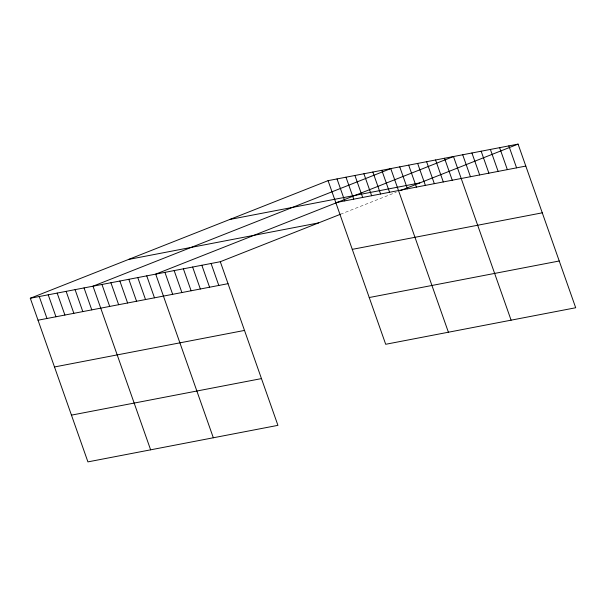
<?xml version="1.0" encoding="UTF-8"?>
<svg xmlns="http://www.w3.org/2000/svg" width="606" height="606" viewBox="0 0 606 606"><rect width="100%" height="100%" fill="white"/><g stroke="black" fill="none" stroke-linecap="round" stroke-linejoin="round"><path stroke-width="0.45" stroke-dasharray="3.03 2.27" d="M340.504 214.244L396.188 192.254"/><path stroke-width="0.91" d="M30.3 298.25L220.304 261.716L277.927 425.351L87.923 461.886L30.3 298.25L328.073 180.649L518.077 144.114L575.7 307.75L385.696 344.284L328.073 180.649M220.304 261.716L340.504 214.244M400.407 190.587L518.077 144.114M229.81 219.455L419.807 182.921M335.807 202.609L525.811 166.074M128.563 259.444L318.567 222.902M352.268 249.361L542.272 212.827M38.034 320.21L228.038 283.676M369.236 297.531L559.232 260.997M54.495 366.963L244.498 330.429M71.463 415.133L261.459 378.599M508.843 145.887L516.577 167.847M499.617 147.667L507.351 169.627M490.39 149.44L498.124 171.4M481.156 151.212L488.89 173.172M471.93 152.985L479.664 174.945M462.704 154.765L470.438 176.725M511.1 320.173L453.477 156.537L155.704 274.132L213.327 437.774M444.516 158.257L452.25 180.217M435.562 159.984L443.297 181.944M426.601 161.704L434.335 183.663M417.648 163.423L425.382 185.383M408.686 165.15L416.42 187.11M399.733 166.87L407.467 188.83M448.402 332.232L390.772 168.597L92.998 286.191L150.629 449.826M381.818 170.316L389.552 192.276M372.857 172.036L380.591 193.996M363.903 173.763L371.637 195.723M354.942 175.482L362.676 197.442M345.988 177.202L353.722 199.162M337.027 178.929L344.761 200.889M211.07 263.489L218.804 285.449M201.843 265.261L209.578 287.221M192.617 267.034L200.351 288.994M183.383 268.814L191.117 290.774M174.157 270.587L181.891 292.546M164.93 272.359L172.665 294.319M146.743 275.859L154.477 297.819M137.789 277.578L145.523 299.538M128.828 279.305L136.562 301.265M119.874 281.025L127.608 302.985M110.913 282.744L118.647 304.704M101.959 284.472L109.694 306.431M84.045 287.911L91.779 309.871M75.083 289.638L82.817 311.598M66.13 291.357L73.864 313.317M57.169 293.084L64.903 315.044M48.215 294.804L55.949 316.764M39.254 296.523L46.988 318.483"/></g></svg>
